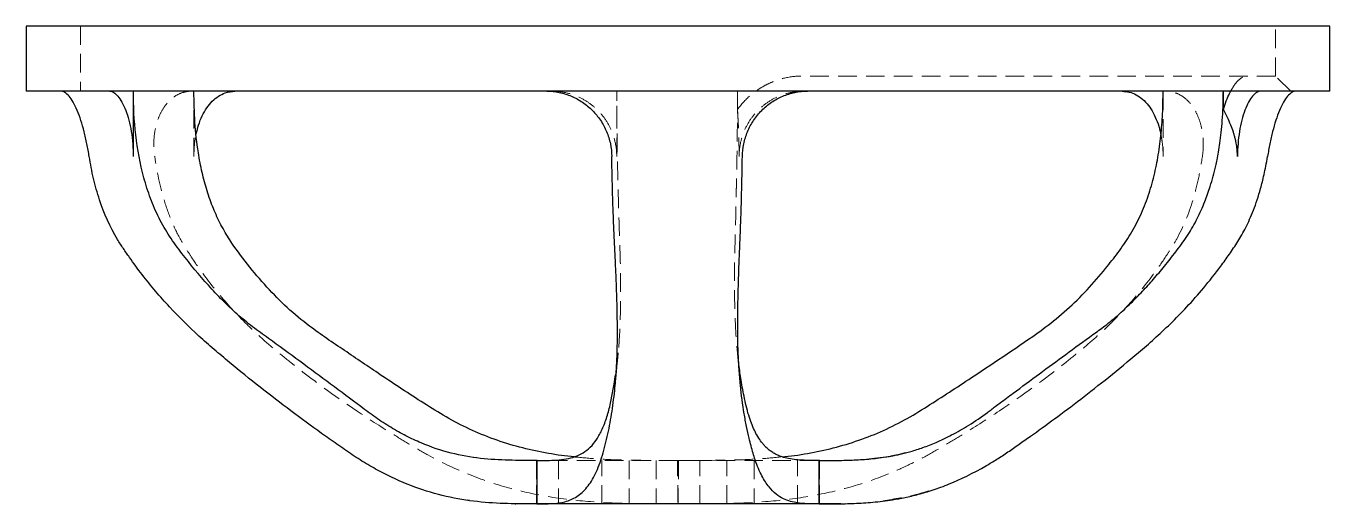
# Model space of a CAD drawing. Header units: millimetres. Extents: x 36 to 241, y 4 to 176.
# Drawn here: x 38.5 to 127.5, y 143.4 to 176 of the extents above; entities that cross this region are included whole.
import ezdxf

# ---------------------------------------------------------------- set-up
doc = ezdxf.new("R2010")
doc.units = ezdxf.units.MM
doc.linetypes.add('HIDDEN', pattern=[1.905, 1.27, -0.635])

msp = doc.modelspace()

# ---------------------------------------------------------------- linework, layer by layer
at = {"color": 7, "linetype": 'Continuous', "lineweight": 25}
for p, q in [((38.527, 176.01), (38.527, 171.562)), ((127.473, 176.01), (38.527, 176.01)), ((127.473, 171.562), (127.473, 176.01)), ((127.473, 171.562), (38.527, 171.562)), ((73.394, 146.361), (73.349, 146.361)), ((92.651, 146.361), (92.607, 146.361)), ((68.632, 143.667), (68.768, 143.642)), ((71.702, 143.423), (71.905, 143.411)), ((71.882, 143.396), (71.935, 143.396)), ((71.952, 143.396), (71.935, 143.396)), ((73.402, 143.396), (72.011, 143.396)), ((94.118, 143.396), (94.837, 143.429))]:
    msp.add_line(p, q, dxfattribs=at)
at = {"color": 7, "linetype": 'HIDDEN', "lineweight": 18}
for p, q in [((42.233, 176.01), (42.233, 171.562)), ((123.767, 172.6), (123.767, 176.01)), ((123.767, 172.6), (91.357, 172.6)), ((124.805, 171.562), (123.767, 172.6)), ((69.067, 146.585), (69.247, 146.552)), ((71.461, 146.387), (71.886, 146.361)), ((74.846, 146.361), (74.846, 143.396)), ((77.811, 143.396), (77.811, 146.361)), ((79.665, 146.361), (79.665, 143.396)), ((81.518, 146.361), (81.518, 143.396)), ((84.482, 143.396), (84.482, 146.361)), ((86.335, 143.396), (86.335, 146.361)), ((88.189, 146.361), (88.189, 143.396)), ((91.154, 143.396), (91.154, 146.361)), ((94.118, 146.361), (92.651, 146.361)), ((95.508, 146.41), (96.408, 146.516)), ((94.02, 143.396), (94.44, 143.423))]:
    msp.add_line(p, q, dxfattribs=at)
at = {"color": 7, "linetype": 'HIDDEN', "lineweight": 18, "flags": 128}
for points in [[(73.349, 146.361), (72.827, 146.361), (72.415, 146.361), (72.118, 146.361), (71.94, 146.361), (71.885, 146.361)], [(92.607, 146.361), (91.972, 146.361), (91.239, 146.361), (90.417, 146.361), (89.514, 146.361), (88.54, 146.361), (87.507, 146.361), (86.424, 146.361), (85.304, 146.361), (84.159, 146.361), (83.001, 146.361), (81.843, 146.361), (80.698, 146.361), (79.578, 146.361), (78.495, 146.361), (77.461, 146.361), (76.487, 146.361), (75.585, 146.361), (74.762, 146.361), (74.03, 146.361), (73.394, 146.361)]]:
    msp.add_lwpolyline(points, dxfattribs=at)
at = {"color": 7, "linetype": 'HIDDEN', "lineweight": 18}
for points, knots in [([(91.357, 172.6), (90.939, 172.591), (90.527, 172.531), (89.919, 172.369), (89.718, 172.303), (89.328, 172.15), (89.138, 172.063), (88.767, 171.867), (88.587, 171.759), (88.238, 171.521), (88.069, 171.391), (87.591, 170.976), (87.308, 170.664), (87.06, 170.317)], [0, 0, 0, 0, 0.25, 0.25, 0.375, 0.375, 0.5, 0.5, 0.625, 0.625, 0.75, 0.75, 1, 1, 1, 1]), ([(120.709, 171.562), (120.774, 171.682), (120.933, 171.977), (121.199, 172.293), (121.492, 172.539), (121.677, 172.58), (121.77, 172.6)], [0, 0, 0, 0, 0.189166, 0.466929, 0.730014, 1, 1, 1, 1]), ([(49.798, 171.562), (49.602, 171.562), (49.412, 171.533), (49.041, 171.42), (48.859, 171.335), (48.518, 171.111), (48.358, 170.974), (48.063, 170.649), (47.926, 170.461), (47.69, 170.048), (47.589, 169.823), (47.42, 169.334), (47.355, 169.075), (47.267, 168.54), (47.243, 168.259), (47.239, 167.688), (47.259, 167.399), (47.3, 167.109)], [0, 0, 0, 0, 0.125, 0.125, 0.25, 0.25, 0.375, 0.375, 0.5, 0.5, 0.625, 0.625, 0.75, 0.75, 0.875, 0.875, 1, 1, 1, 1]), ([(78.82, 167.106), (78.82, 167.4), (78.792, 167.69), (78.68, 168.26), (78.595, 168.543), (78.374, 169.083), (78.238, 169.339), (77.917, 169.823), (77.731, 170.053), (77.324, 170.464), (77.101, 170.648), (76.62, 170.974), (76.364, 171.112), (75.835, 171.334), (75.559, 171.419), (74.994, 171.533), (74.708, 171.562), (74.421, 171.562)], [0, 0, 0, 0, 0.125, 0.125, 0.25, 0.25, 0.375, 0.375, 0.5, 0.5, 0.625, 0.625, 0.75, 0.75, 0.875, 0.875, 1, 1, 1, 1]), ([(78.738, 152.178), (78.74, 152.193), (78.841, 152.75), (78.943, 153.852), (79.043, 155.311), (79.08, 156.769), (79.092, 158.2), (79.076, 159.569), (79.04, 160.816), (78.992, 162.107), (78.946, 163.778), (78.889, 165.816), (78.848, 167.834), (78.827, 169.76), (78.825, 170.96), (78.824, 171.562)], [0, 0, 0, 0, 0.003189, 0.125868, 0.248527, 0.33174, 0.415172, 0.49852, 0.553666, 0.608982, 0.690886, 0.775061, 0.860614, 0.93008, 1, 1, 1, 1]), ([(78.82, 167.106), (78.821, 167.724), (78.822, 168.341), (78.822, 168.959), (78.823, 169.827), (78.823, 170.695), (78.823, 171.562)], [0.000000043, 0.000000043, 0.000000043, 0.000000043, 0.001853198, 0.001853198, 0.001853198, 0.004456609, 0.004456609, 0.004456609, 0.004456609]), ([(87.152, 152.909), (87.145, 152.954), (87.1, 153.262), (87.043, 153.829), (86.973, 154.618), (86.926, 155.386), (86.894, 156.188), (86.865, 157.123), (86.849, 158.13), (86.852, 159.258), (86.869, 160.376), (86.901, 161.52), (86.927, 162.501), (86.944, 163.2), (86.951, 163.602), (86.959, 164.014), (86.969, 164.476), (86.981, 165.004), (86.993, 165.544), (87.005, 166.098), (87.016, 166.677), (87.027, 167.359), (87.038, 168.082), (87.046, 168.793), (87.052, 169.511), (87.056, 170.243), (87.058, 170.948), (87.059, 171.378), (87.059, 171.562)], [0, 0, 0, 0, 0.0106987, 0.0729804, 0.133774, 0.1952923, 0.2567526, 0.3077308, 0.3803188, 0.4421309, 0.5039106, 0.5657919, 0.6278502, 0.6473638, 0.6645322, 0.6827929, 0.703152, 0.7260982, 0.7521, 0.7730235, 0.7970596, 0.8253661, 0.8586906, 0.8871907, 0.9133844, 0.9472492, 0.9773058, 1, 1, 1, 1]), ([(87.17, 167.101), (87.169, 167.395), (87.197, 167.685), (87.308, 168.255), (87.392, 168.539), (87.614, 169.079), (87.749, 169.336), (88.07, 169.821), (88.256, 170.051), (88.663, 170.462), (88.885, 170.647), (89.367, 170.973), (89.623, 171.111), (90.152, 171.334), (90.429, 171.419), (90.996, 171.533), (91.282, 171.562), (91.57, 171.562)], [0, 0, 0, 0, 0.125, 0.125, 0.25, 0.25, 0.375, 0.375, 0.5, 0.5, 0.625, 0.625, 0.75, 0.75, 0.875, 0.875, 1, 1, 1, 1]), ([(118.773, 167.104), (118.815, 167.394), (118.835, 167.681), (118.832, 168.248), (118.809, 168.531), (118.722, 169.07), (118.658, 169.327), (118.492, 169.813), (118.389, 170.044), (118.154, 170.457), (118.021, 170.643), (117.725, 170.971), (117.565, 171.109), (117.227, 171.333), (117.046, 171.419), (116.673, 171.533), (116.482, 171.562), (116.287, 171.562)], [0, 0, 0, 0, 0.125, 0.125, 0.25, 0.25, 0.375, 0.375, 0.5, 0.5, 0.625, 0.625, 0.75, 0.75, 0.875, 0.875, 1, 1, 1, 1]), ([(87.06, 170.317), (87.066, 170.206), (87.079, 169.991), (87.096, 169.67), (87.111, 169.361), (87.124, 169.064), (87.137, 168.729), (87.15, 168.35), (87.16, 167.926), (87.167, 167.51), (87.169, 167.235), (87.17, 167.101)], [0, 0, 0, 0, 0.1117674, 0.2175377, 0.3174984, 0.4118413, 0.5007653, 0.6323228, 0.7593912, 0.8819534, 1, 1, 1, 1]), ([(49.971, 167.106), (49.979, 167.351), (49.995, 167.849), (50.061, 168.371), (50.129, 168.626), (50.136, 168.65)], [0, 0, 0, 0, 0.467857, 0.949207, 1, 1, 1, 1]), ([(115.944, 168.565), (115.976, 168.414), (116.075, 167.943), (116.088, 167.441), (116.096, 167.098)], [0, 0, 0, 0, 0.3186372, 1, 1, 1, 1]), ([(83, 143.396), (80.996, 143.397), (79.005, 143.4), (76.049, 143.628), (75.066, 143.742), (73.142, 144.067), (72.198, 144.277), (70.346, 144.803), (69.439, 145.118), (67.661, 145.852), (66.785, 146.275), (65.524, 146.969), (65.112, 147.213), (64.292, 147.701), (63.886, 147.948), (62.676, 148.699), (61.882, 149.211), (59.542, 150.785), (58.033, 151.884), (56.218, 153.335), (55.858, 153.629), (55.147, 154.225), (54.795, 154.528), (54.105, 155.153), (53.766, 155.474), (53.101, 156.137), (52.775, 156.478), (51.822, 157.527), (51.222, 158.257), (50.376, 159.403), (50.104, 159.794), (49.708, 160.392), (49.578, 160.594), (49.324, 161.002), (49.198, 161.207), (48.841, 161.844), (48.629, 162.284), (48.251, 163.196), (48.085, 163.667), (47.651, 165.106), (47.445, 166.101), (47.3, 167.109)], [0, 0, 0, 0, 0.125, 0.125, 0.1875, 0.1875, 0.25, 0.25, 0.3125, 0.3125, 0.375, 0.375, 0.40625, 0.40625, 0.4375, 0.4375, 0.5, 0.5, 0.625, 0.625, 0.65625, 0.65625, 0.6875, 0.6875, 0.71875, 0.71875, 0.75, 0.75, 0.8125, 0.8125, 0.84375, 0.84375, 0.859375, 0.859375, 0.875, 0.875, 0.90625, 0.90625, 0.9375, 0.9375, 1, 1, 1, 1]), ([(83, 143.396), (85.005, 143.397), (86.996, 143.401), (89.954, 143.63), (90.938, 143.745), (92.863, 144.071), (93.808, 144.282), (95.661, 144.809), (96.569, 145.125), (97.904, 145.677), (98.345, 145.874), (99.217, 146.293), (99.647, 146.516), (100.49, 146.979), (100.903, 147.223), (101.725, 147.712), (102.132, 147.959), (103.345, 148.71), (104.141, 149.223), (106.49, 150.799), (108.004, 151.898), (109.827, 153.35), (110.188, 153.645), (110.903, 154.242), (111.257, 154.545), (111.95, 155.171), (112.29, 155.493), (112.958, 156.156), (113.286, 156.498), (114.244, 157.549), (114.847, 158.281), (115.697, 159.43), (115.972, 159.821), (116.37, 160.421), (116.5, 160.623), (116.756, 161.032), (116.882, 161.238), (117.479, 162.303), (117.846, 163.211), (118.277, 164.631), (118.4, 165.115), (118.612, 166.1), (118.701, 166.601), (118.773, 167.104)], [0, 0, 0, 0, 0.125, 0.125, 0.1875, 0.1875, 0.25, 0.25, 0.3125, 0.3125, 0.34375, 0.34375, 0.375, 0.375, 0.40625, 0.40625, 0.4375, 0.4375, 0.5, 0.5, 0.625, 0.625, 0.65625, 0.65625, 0.6875, 0.6875, 0.71875, 0.71875, 0.75, 0.75, 0.8125, 0.8125, 0.84375, 0.84375, 0.859375, 0.859375, 0.875, 0.875, 0.9375, 0.9375, 0.96875, 0.96875, 1, 1, 1, 1]), ([(87.026, 154.017), (87.05, 153.766), (87.119, 153.015), (87.189, 152.258), (87.235, 151.755)], [0, 0, 0, 0, 0.334977, 1, 1, 1, 1]), ([(78.708, 151.418), (78.755, 151.92), (78.826, 152.681), (78.898, 153.44), (78.922, 153.699)], [0, 0, 0, 0, 0.659368, 1, 1, 1, 1]), ([(82.955, 146.361), (81.745, 146.362), (79.928, 146.364), (77.577, 146.447), (76.444, 146.556), (75.91, 146.607)], [0, 0, 0, 0, 0.5132858, 0.7706491, 1, 1, 1, 1]), ([(83.044, 146.361), (84.254, 146.362), (86.07, 146.364), (88.424, 146.449), (89.56, 146.558), (90.097, 146.609)], [0, 0, 0, 0, 0.512581, 0.769587, 1, 1, 1, 1]), ([(92.58, 146.361), (92.638, 146.361), (92.754, 146.361), (92.916, 146.36), (93.069, 146.36), (93.212, 146.36), (93.345, 146.36), (93.467, 146.36), (93.58, 146.36), (93.682, 146.36), (93.773, 146.36), (93.854, 146.36), (93.924, 146.36), (93.984, 146.36), (94.033, 146.36), (94.071, 146.36), (94.098, 146.36), (94.115, 146.361), (94.117, 146.361), (94.118, 146.361)], [0, 0, 0, 0, 0.058824, 0.117647, 0.176471, 0.235294, 0.294118, 0.352941, 0.411765, 0.470588, 0.529412, 0.588235, 0.647059, 0.705882, 0.764706, 0.823529, 0.882353, 0.941176, 1, 1, 1, 1]), ([(96.985, 143.619), (97.785, 143.738), (98.946, 143.911), (100.061, 144.278), (100.408, 144.393)], [0, 0, 0, 0, 0.688204, 1, 1, 1, 1]), ([(72.124, 143.396), (72.234, 143.396), (72.449, 143.396), (73.017, 143.396), (73.756, 143.396), (74.74, 143.396), (75.976, 143.396), (77.461, 143.396), (79.166, 143.396), (81.038, 143.396), (82.343, 143.396), (83, 143.396)], [0, 0, 0, 0, 0.095762, 0.185859, 0.283327, 0.388275, 0.500345, 0.618849, 0.742681, 0.870339, 1, 1, 1, 1])]:
    msp.add_open_spline(points, degree=3, knots=knots, dxfattribs=at)
at = {"color": 7, "linetype": 'Continuous', "lineweight": 25}
for points, knots in [([(42.836, 167.104), (42.789, 167.394), (42.738, 167.681), (42.623, 168.248), (42.559, 168.531), (42.422, 169.07), (42.348, 169.327), (42.191, 169.813), (42.106, 170.044), (41.932, 170.457), (41.841, 170.643), (41.653, 170.971), (41.557, 171.109), (41.365, 171.333), (41.267, 171.419), (41.072, 171.533), (40.977, 171.562), (40.883, 171.562)], [0, 0, 0, 0, 0.125, 0.125, 0.25, 0.25, 0.375, 0.375, 0.5, 0.5, 0.625, 0.625, 0.75, 0.75, 0.875, 0.875, 1, 1, 1, 1]), ([(44.231, 171.562), (44.322, 171.562), (44.415, 171.533), (44.603, 171.421), (44.699, 171.336), (44.888, 171.112), (44.98, 170.975), (45.157, 170.652), (45.244, 170.464), (45.401, 170.052), (45.472, 169.827), (45.601, 169.339), (45.656, 169.079), (45.746, 168.542), (45.78, 168.261), (45.827, 167.684), (45.838, 167.393), (45.838, 167.098)], [0, 0, 0, 0, 0.125, 0.125, 0.25, 0.25, 0.375, 0.375, 0.5, 0.5, 0.625, 0.625, 0.75, 0.75, 0.875, 0.875, 1, 1, 1, 1]), ([(73.349, 146.361), (72.719, 146.361), (72.091, 146.362), (70.824, 146.397), (70.184, 146.432), (68.874, 146.58), (68.202, 146.696), (66.849, 147.039), (66.166, 147.267), (65.134, 147.704), (64.789, 147.865), (64.098, 148.221), (63.75, 148.415), (63.06, 148.834), (62.718, 149.057), (62.211, 149.411), (62.042, 149.533), (61.707, 149.782), (61.536, 149.91), (60.002, 151.055), (58.614, 152.089), (56.493, 153.651), (55.779, 154.174), (54.878, 154.829), (54.698, 154.96), (54.336, 155.222), (54.154, 155.352), (53.617, 155.761), (53.266, 156.05), (52.579, 156.659), (52.246, 156.976), (51.594, 157.631), (51.275, 157.969), (50.338, 159.01), (49.739, 159.74), (48.867, 160.876), (48.577, 161.259), (48.053, 162.061), (47.815, 162.478), (47.384, 163.341), (47.192, 163.788), (46.846, 164.708), (46.693, 165.184), (46.302, 166.618), (46.125, 167.591), (45.898, 169.56), (45.848, 170.56), (45.848, 171.562)], [0, 0, 0, 0, 0.0625, 0.0625, 0.125, 0.125, 0.1875, 0.1875, 0.25, 0.25, 0.28125, 0.28125, 0.3125, 0.3125, 0.34375, 0.34375, 0.359375, 0.359375, 0.375, 0.375, 0.5, 0.5, 0.5625, 0.5625, 0.578125, 0.578125, 0.59375, 0.59375, 0.625, 0.625, 0.65625, 0.65625, 0.6875, 0.6875, 0.75, 0.75, 0.78125, 0.78125, 0.8125, 0.8125, 0.84375, 0.84375, 0.875, 0.875, 0.9375, 0.9375, 1, 1, 1, 1]), ([(75.91, 146.607), (75.845, 146.612), (75.179, 146.668), (73.93, 146.87), (72.166, 147.251), (70.439, 147.793), (68.762, 148.477), (67.168, 149.319), (65.146, 150.587), (62.837, 152.105), (60.247, 153.879), (58.089, 155.307), (56.326, 156.765), (54.926, 158.198), (53.613, 159.739), (52.562, 161.157), (51.801, 162.443), (51.282, 163.566), (50.856, 164.759), (50.517, 166.033), (50.222, 167.592), (50.014, 169.448), (49.989, 170.855), (49.976, 171.562)], [0, 0, 0, 0, 0.004876, 0.04982, 0.094754, 0.140885, 0.187018, 0.23289, 0.278796, 0.371278, 0.448808, 0.526401, 0.578438, 0.630504, 0.683977, 0.737419, 0.768221, 0.799028, 0.831095, 0.863172, 0.896942, 0.948222, 1, 1, 1, 1]), ([(50.136, 168.65), (50.185, 168.854), (50.29, 169.292), (50.535, 169.891), (50.849, 170.442), (51.22, 170.893), (51.644, 171.238), (52.158, 171.503), (52.551, 171.541), (52.775, 171.562)], [0, 0, 0, 0, 0.121434, 0.261614, 0.39786, 0.538096, 0.673954, 0.813769, 1, 1, 1, 1]), ([(74.045, 171.562), (74.334, 171.562), (74.619, 171.533), (75.18, 171.42), (75.459, 171.335), (75.993, 171.111), (76.246, 170.974), (76.727, 170.649), (76.956, 170.461), (77.365, 170.048), (77.549, 169.823), (77.875, 169.334), (78.014, 169.075), (78.239, 168.54), (78.326, 168.259), (78.445, 167.687), (78.478, 167.399), (78.483, 167.109)], [0, 0, 0, 0, 0.125, 0.125, 0.25, 0.25, 0.375, 0.375, 0.5, 0.5, 0.625, 0.625, 0.75, 0.75, 0.875, 0.875, 1, 1, 1, 1]), ([(87.392, 167.104), (87.397, 167.394), (87.429, 167.681), (87.546, 168.249), (87.633, 168.532), (87.858, 169.071), (87.995, 169.327), (88.319, 169.814), (88.506, 170.044), (88.915, 170.457), (89.138, 170.643), (89.624, 170.972), (89.879, 171.109), (90.41, 171.333), (90.689, 171.419), (91.256, 171.533), (91.542, 171.562), (91.831, 171.562)], [0, 0, 0, 0, 0.125, 0.125, 0.25, 0.25, 0.375, 0.375, 0.5, 0.5, 0.625, 0.625, 0.75, 0.75, 0.875, 0.875, 1, 1, 1, 1]), ([(90.097, 146.609), (90.159, 146.614), (90.822, 146.67), (92.067, 146.873), (93.831, 147.254), (95.558, 147.796), (97.242, 148.482), (98.85, 149.332), (100.898, 150.615), (103.193, 152.13), (105.752, 153.841), (107.826, 155.244), (109.552, 156.628), (110.921, 157.989), (112.059, 159.313), (113.02, 160.532), (113.813, 161.661), (114.493, 162.907), (115.041, 164.241), (115.454, 165.626), (115.755, 167.053), (115.955, 168.52), (116.074, 170.031), (116.087, 171.047), (116.094, 171.562)], [0, 0, 0, 0, 0.004635, 0.049584, 0.094523, 0.140648, 0.186774, 0.233203, 0.279669, 0.373264, 0.447863, 0.522456, 0.572961, 0.623594, 0.674176, 0.709578, 0.744947, 0.7814, 0.817864, 0.853403, 0.888955, 0.925603, 0.962261, 1, 1, 1, 1]), ([(97.177, 146.601), (97.282, 146.619), (97.496, 146.654), (97.825, 146.718), (98.165, 146.791), (98.518, 146.877), (99.032, 147.017), (99.731, 147.24), (100.662, 147.605), (101.706, 148.104), (102.878, 148.778), (103.767, 149.388), (104.368, 149.84), (104.66, 150.057), (105.015, 150.322), (105.421, 150.624), (106.305, 151.282), (107.639, 152.272), (109.454, 153.606), (110.95, 154.699), (112.198, 155.592), (113.098, 156.34), (113.982, 157.171), (114.783, 158), (115.545, 158.852), (116.301, 159.758), (117.066, 160.737), (117.688, 161.583), (118.128, 162.316), (118.524, 163.051), (118.932, 163.967), (119.356, 165.165), (119.614, 166.129), (119.781, 166.918), (119.878, 167.437), (119.974, 168.052), (120.064, 168.769), (120.138, 169.595), (120.191, 170.538), (120.198, 171.207), (120.202, 171.562)], [0, 0, 0, 0, 0.011711, 0.023782, 0.036212, 0.049003, 0.062153, 0.091873, 0.123993, 0.161276, 0.202749, 0.248898, 0.257752, 0.26822, 0.280233, 0.295779, 0.311569, 0.374236, 0.436284, 0.499558, 0.52702, 0.561914, 0.593932, 0.623899, 0.652997, 0.68351, 0.715515, 0.748828, 0.76382, 0.780234, 0.811658, 0.838756, 0.874392, 0.885137, 0.898046, 0.913232, 0.930833, 0.95102, 0.973996, 1, 1, 1, 1]), ([(113.302, 171.562), (113.466, 171.551), (113.798, 171.526), (114.268, 171.335), (114.707, 171.03), (115.094, 170.615), (115.431, 170.099), (115.698, 169.501), (115.872, 168.98), (115.929, 168.655), (115.944, 168.565)], [0, 0, 0, 0, 0.134036, 0.271925, 0.40597, 0.543935, 0.67761, 0.815175, 0.948915, 1, 1, 1, 1]), ([(120.208, 170.321), (120.271, 170.517), (120.398, 170.915), (120.571, 171.329), (120.681, 171.514), (120.709, 171.562)], [0, 0, 0, 0, 0.420778, 0.850161, 1, 1, 1, 1]), ([(122.757, 171.562), (122.666, 171.562), (122.572, 171.533), (122.382, 171.421), (122.285, 171.336), (122.098, 171.113), (122.008, 170.976), (121.836, 170.654), (121.752, 170.466), (121.599, 170.055), (121.528, 169.831), (121.402, 169.344), (121.347, 169.085), (121.26, 168.549), (121.226, 168.268), (121.18, 167.692), (121.166, 167.401), (121.167, 167.107)], [0, 0, 0, 0, 0.125, 0.125, 0.25, 0.25, 0.375, 0.375, 0.5, 0.5, 0.625, 0.625, 0.75, 0.75, 0.875, 0.875, 1, 1, 1, 1]), ([(125.158, 171.562), (125.065, 171.562), (124.971, 171.533), (124.78, 171.42), (124.682, 171.334), (124.49, 171.111), (124.396, 170.973), (124.21, 170.649), (124.119, 170.46), (123.946, 170.048), (123.863, 169.823), (123.705, 169.333), (123.632, 169.075), (123.495, 168.54), (123.432, 168.258), (123.316, 167.687), (123.264, 167.399), (123.218, 167.109)], [0, 0, 0, 0, 0.125, 0.125, 0.25, 0.25, 0.375, 0.375, 0.5, 0.5, 0.625, 0.625, 0.75, 0.75, 0.875, 0.875, 1, 1, 1, 1]), ([(121.167, 167.107), (121.166, 167.173), (121.164, 167.306), (121.15, 167.508), (121.128, 167.713), (121.097, 167.922), (121.058, 168.134), (121.009, 168.347), (120.952, 168.563), (120.858, 168.869), (120.708, 169.275), (120.482, 169.791), (120.302, 170.139), (120.208, 170.321)], [0, 0, 0, 0, 0.0577311, 0.1168595, 0.1773501, 0.2391639, 0.3022589, 0.3665905, 0.432113, 0.4987798, 0.6498048, 0.8165826, 1, 1, 1, 1]), ([(73.371, 143.396), (72.065, 143.397), (70.712, 143.401), (68.613, 143.63), (67.901, 143.745), (66.477, 144.071), (65.763, 144.282), (64.336, 144.809), (63.623, 145.125), (62.553, 145.677), (62.197, 145.874), (61.485, 146.293), (61.13, 146.515), (60.429, 146.979), (60.082, 147.223), (59.386, 147.711), (59.038, 147.959), (57.992, 148.71), (57.293, 149.222), (55.195, 150.798), (53.794, 151.898), (52.052, 153.35), (51.704, 153.644), (51.009, 154.241), (50.663, 154.544), (49.636, 155.483), (48.964, 156.146), (47.664, 157.548), (47.04, 158.28), (46.15, 159.429), (45.861, 159.82), (45.439, 160.42), (45.3, 160.622), (45.027, 161.031), (44.892, 161.237), (44.251, 162.302), (43.852, 163.21), (43.382, 164.631), (43.246, 165.115), (43.013, 166.1), (42.916, 166.6), (42.836, 167.104)], [0, 0, 0, 0, 0.125, 0.125, 0.1875, 0.1875, 0.25, 0.25, 0.3125, 0.3125, 0.34375, 0.34375, 0.375, 0.375, 0.40625, 0.40625, 0.4375, 0.4375, 0.5, 0.5, 0.625, 0.625, 0.65625, 0.65625, 0.6875, 0.6875, 0.75, 0.75, 0.8125, 0.8125, 0.84375, 0.84375, 0.859375, 0.859375, 0.875, 0.875, 0.9375, 0.9375, 0.96875, 0.96875, 1, 1, 1, 1]), ([(73.371, 143.396), (74.073, 143.397), (74.712, 143.4), (75.574, 143.626), (75.845, 143.739), (76.346, 144.061), (76.577, 144.27), (77.001, 144.791), (77.194, 145.104), (77.546, 145.833), (77.704, 146.252), (77.915, 146.944), (77.98, 147.188), (78.104, 147.677), (78.162, 147.924), (78.325, 148.677), (78.42, 149.192), (78.581, 150.248), (78.648, 150.79), (78.755, 151.9), (78.795, 152.468), (78.836, 153.341), (78.846, 153.636), (78.861, 154.234), (78.866, 154.537), (78.871, 155.474), (78.863, 156.133), (78.838, 157.177), (78.827, 157.535), (78.802, 158.266), (78.787, 158.639), (78.755, 159.402), (78.738, 159.791), (78.71, 160.387), (78.701, 160.587), (78.681, 160.993), (78.671, 161.197), (78.641, 161.828), (78.622, 162.273), (78.585, 163.188), (78.569, 163.658), (78.538, 164.62), (78.525, 165.111), (78.501, 166.102), (78.491, 166.603), (78.483, 167.109)], [0, 0, 0, 0, 0.125, 0.125, 0.1875, 0.1875, 0.25, 0.25, 0.3125, 0.3125, 0.375, 0.375, 0.40625, 0.40625, 0.4375, 0.4375, 0.5, 0.5, 0.5625, 0.5625, 0.625, 0.625, 0.65625, 0.65625, 0.6875, 0.6875, 0.75, 0.75, 0.78125, 0.78125, 0.8125, 0.8125, 0.84375, 0.84375, 0.859375, 0.859375, 0.875, 0.875, 0.90625, 0.90625, 0.9375, 0.9375, 0.96875, 0.96875, 1, 1, 1, 1]), ([(92.629, 143.396), (92.518, 143.396), (92.296, 143.397), (91.97, 143.402), (91.587, 143.417), (91.151, 143.458), (90.661, 143.556), (90.169, 143.74), (89.672, 144.052), (89.179, 144.55), (88.786, 145.161), (88.482, 145.808), (88.283, 146.334), (88.115, 146.862), (87.98, 147.361), (87.828, 147.965), (87.669, 148.693), (87.45, 149.882), (87.28, 151.18), (87.162, 152.601), (87.107, 153.641), (87.08, 154.615), (87.071, 155.536), (87.077, 156.738), (87.114, 158.315), (87.167, 159.772), (87.209, 160.794), (87.229, 161.259), (87.249, 161.757), (87.269, 162.294), (87.289, 162.844), (87.308, 163.413), (87.326, 164.01), (87.344, 164.675), (87.362, 165.413), (87.378, 166.229), (87.387, 166.804), (87.392, 167.104)], [0, 0, 0, 0, 0.020013, 0.040405, 0.061277, 0.093844, 0.128464, 0.165659, 0.206262, 0.251172, 0.30164, 0.329464, 0.359317, 0.38029, 0.401841, 0.423535, 0.457068, 0.492099, 0.567078, 0.607139, 0.649012, 0.677943, 0.708213, 0.739834, 0.790539, 0.846555, 0.858095, 0.869942, 0.882224, 0.895016, 0.908371, 0.920446, 0.933671, 0.948131, 0.963926, 0.981173, 1, 1, 1, 1]), ([(97.643, 143.681), (97.912, 143.724), (98.193, 143.775), (98.78, 143.898), (99.086, 143.97), (99.723, 144.14), (100.055, 144.239), (100.753, 144.471), (101.119, 144.605), (102.267, 145.073), (103.108, 145.473), (104.273, 146.15), (104.511, 146.294), (105.001, 146.603), (105.254, 146.768), (105.762, 147.114), (106.016, 147.292), (106.524, 147.649), (106.782, 147.831), (107.574, 148.395), (108.124, 148.793), (109.263, 149.634), (109.857, 150.08), (111.086, 151.023), (111.723, 151.521), (113.043, 152.582), (113.723, 153.142), (114.777, 154.039), (115.134, 154.345), (115.853, 154.991), (116.219, 155.332), (117.331, 156.419), (118.087, 157.22), (119.251, 158.608), (119.642, 159.101), (120.227, 159.889), (120.421, 160.16), (120.711, 160.578), (120.807, 160.72), (120.999, 161.007), (121.095, 161.152), (121.283, 161.452), (121.375, 161.607), (121.555, 161.926), (121.642, 162.091), (121.908, 162.618), (122.086, 163.012), (122.429, 163.895), (122.595, 164.385), (122.785, 165.069), (122.824, 165.213), (122.903, 165.527), (122.943, 165.695), (123.064, 166.236), (123.144, 166.645), (123.218, 167.109)], [0, 0, 0, 0, 0.0625, 0.0625, 0.125, 0.125, 0.1875, 0.1875, 0.25, 0.25, 0.375, 0.375, 0.40625, 0.40625, 0.4375, 0.4375, 0.46875, 0.46875, 0.5, 0.5, 0.5625, 0.5625, 0.625, 0.625, 0.6875, 0.6875, 0.75, 0.75, 0.78125, 0.78125, 0.8125, 0.8125, 0.875, 0.875, 0.90625, 0.90625, 0.921875, 0.921875, 0.929687, 0.929687, 0.9375, 0.9375, 0.945312, 0.945312, 0.953125, 0.953125, 0.96875, 0.96875, 0.984375, 0.984375, 0.988281, 0.988281, 0.992187, 0.992187, 1, 1, 1, 1]), ([(73.394, 146.361), (73.845, 146.361), (74.522, 146.361), (75.381, 146.456), (75.985, 146.606), (76.536, 146.864), (77.033, 147.253), (77.469, 147.793), (77.845, 148.478), (78.163, 149.321), (78.484, 150.576), (78.637, 151.539), (78.738, 152.178)], [0, 0, 0, 0, 0.164706, 0.247291, 0.329852, 0.412488, 0.495103, 0.579922, 0.664742, 0.749127, 0.833573, 1, 1, 1, 1]), ([(92.607, 146.361), (92.514, 146.361), (92.311, 146.361), (91.977, 146.363), (91.588, 146.373), (91.142, 146.399), (90.666, 146.456), (90.236, 146.553), (89.879, 146.681), (89.594, 146.819), (89.343, 146.979), (89.125, 147.152), (88.939, 147.33), (88.634, 147.675), (88.26, 148.269), (87.828, 149.31), (87.535, 150.563), (87.307, 151.772), (87.2, 152.551), (87.152, 152.909)], [0, 0, 0, 0, 0.032144, 0.070629, 0.115724, 0.16796, 0.228565, 0.289332, 0.33237, 0.372924, 0.410669, 0.445359, 0.476582, 0.503833, 0.605885, 0.700568, 0.809899, 0.912775, 1, 1, 1, 1]), ([(96.408, 146.516), (96.667, 146.541), (97.363, 146.609), (98.081, 146.791), (98.531, 146.905)], [0, 0, 0, 0, 0.372178, 1, 1, 1, 1]), ([(92.651, 146.361), (92.836, 146.361), (93.207, 146.361), (93.762, 146.364), (94.319, 146.372), (94.879, 146.388), (95.442, 146.415), (96.01, 146.457), (96.587, 146.515), (96.979, 146.572), (97.177, 146.601)], [0, 0, 0, 0, 0.125067, 0.249983, 0.374908, 0.499886, 0.624765, 0.749058, 0.873817, 1, 1, 1, 1]), ([(73.371, 143.396), (73.084, 143.396), (72.539, 143.396), (72.098, 143.396), (71.9, 143.396), (71.904, 143.396), (71.905, 143.396)], [0, 0, 0, 0, 0.337656, 0.640067, 0.909469, 1, 1, 1, 1]), ([(92.629, 143.396), (92.574, 143.396), (92.464, 143.396), (92.29, 143.396), (92.108, 143.396), (91.919, 143.396), (91.723, 143.396), (91.519, 143.396), (91.307, 143.396), (91.089, 143.396), (90.6, 143.396), (89.788, 143.396), (88.777, 143.396), (87.921, 143.396), (87.037, 143.396), (85.886, 143.396), (84.456, 143.396), (83, 143.396), (81.544, 143.396), (80.114, 143.396), (78.963, 143.396), (78.079, 143.396), (77.224, 143.396), (76.212, 143.396), (75.335, 143.396), (74.733, 143.396), (74.355, 143.396), (74.002, 143.396), (73.67, 143.396), (73.471, 143.396), (73.371, 143.396)], [0, 0, 0, 0, 0.013952, 0.027863, 0.041745, 0.05561, 0.069469, 0.083335, 0.097219, 0.111133, 0.125089, 0.187545, 0.250063, 0.281258, 0.312572, 0.375016, 0.437504, 0.50002, 0.562476, 0.624994, 0.687469, 0.718716, 0.749947, 0.812435, 0.874951, 0.900016, 0.924984, 0.949925, 0.974907, 1, 1, 1, 1]), ([(92.629, 143.396), (93.012, 143.396), (93.4, 143.397), (94.196, 143.407), (94.603, 143.415), (95.435, 143.449), (95.857, 143.474), (96.728, 143.553), (97.178, 143.607), (97.643, 143.681)], [0, 0, 0, 0, 0.25, 0.25, 0.5, 0.5, 0.75, 0.75, 1, 1, 1, 1]), ([(94.118, 143.396), (94.117, 143.396), (94.116, 143.396), (94.101, 143.396), (94.078, 143.396), (94.045, 143.396), (94.003, 143.396), (93.951, 143.396), (93.891, 143.396), (93.82, 143.396), (93.708, 143.396), (93.536, 143.396), (93.308, 143.396), (93.079, 143.396), (92.866, 143.396), (92.708, 143.396), (92.629, 143.396)], [0, 0, 0, 0, 0.055769, 0.111379, 0.166875, 0.222306, 0.277719, 0.33316, 0.388678, 0.444319, 0.50013, 0.624887, 0.750115, 0.833497, 0.916739, 1, 1, 1, 1])]:
    msp.add_open_spline(points, degree=3, knots=knots, dxfattribs=at)
for points in [[(45.841, 171.562), (45.84, 170.818), (45.84, 169.33), (45.839, 167.842), (45.838, 167.098)], [(120.208, 170.321), (120.208, 170.735), (120.208, 171.149), (120.208, 171.562)], [(73.349, 146.361), (73.357, 145.373), (73.365, 144.384), (73.371, 143.396)], [(73.371, 143.396), (73.378, 144.384), (73.386, 145.373), (73.394, 146.361)], [(92.607, 146.361), (92.615, 145.373), (92.622, 144.384), (92.629, 143.396)], [(92.629, 143.396), (92.635, 144.384), (92.643, 145.373), (92.651, 146.361)]]:
    msp.add_open_spline(points, degree=3, dxfattribs=at)
at = {"color": 7, "linetype": 'HIDDEN', "lineweight": 18}
for points in [[(49.971, 167.106), (49.969, 168.591), (49.969, 170.077), (49.969, 171.562)], [(87.059, 171.562), (87.059, 171.147), (87.06, 170.732), (87.06, 170.317)], [(116.1, 171.562), (116.1, 170.074), (116.1, 168.586), (116.096, 167.098)], [(83, 143.396), (82.987, 144.384), (82.972, 145.373), (82.955, 146.361)], [(83.044, 146.361), (83.028, 145.373), (83.013, 144.384), (83, 143.396)], [(71.898, 143.396), (71.922, 143.396), (71.977, 143.396), (72.073, 143.396)]]:
    msp.add_open_spline(points, degree=3, dxfattribs=at)

doc.saveas('drawing.dxf')
